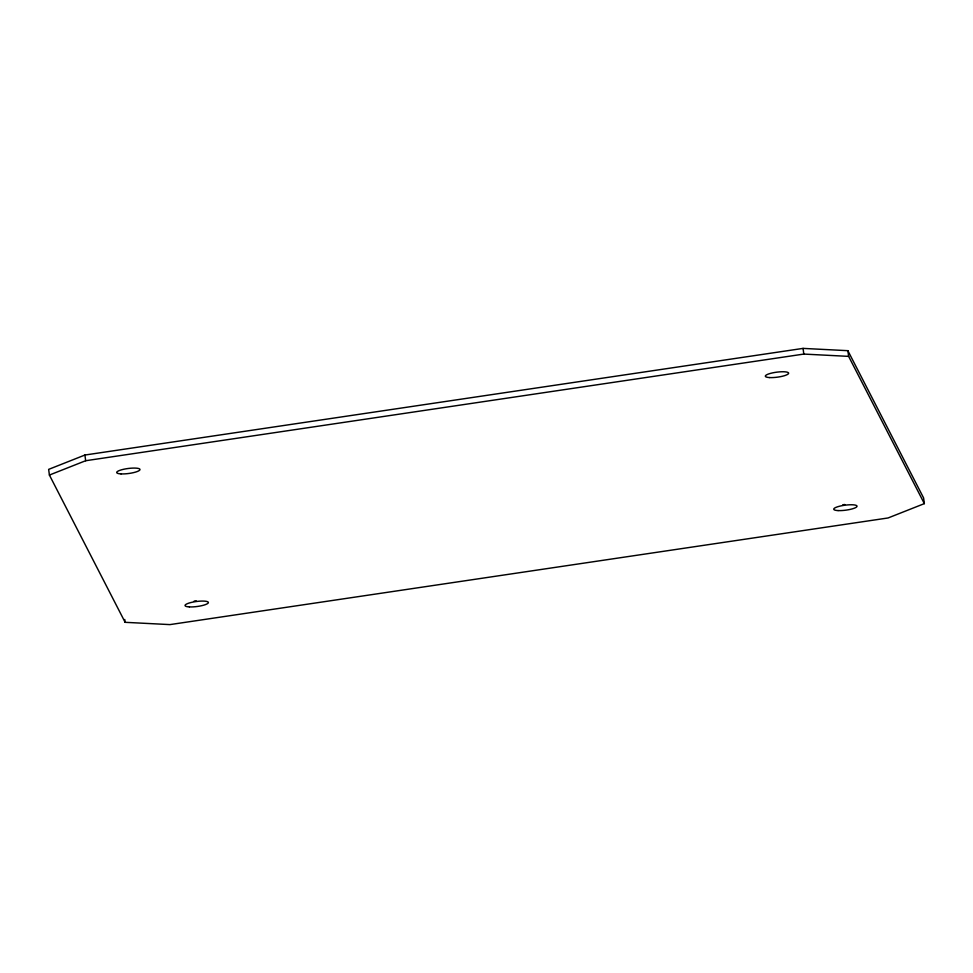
<?xml version="1.0" encoding="UTF-8"?>
<svg xmlns="http://www.w3.org/2000/svg" width="973" height="973" viewBox="0 0 973 973"><rect width="100%" height="100%" fill="white"/><g stroke="black" fill="none" stroke-linecap="round" stroke-linejoin="round"><path stroke-width="1.46" d="M84.919 455.036L48.65 469.375L49.404 475.055L125.128 622.319L169.934 624.605L888.081 517.964L924.35 503.625L923.596 497.945L847.872 350.681L803.066 348.395L84.919 455.036L85.66 460.728L49.404 475.055M85.66 460.728L803.807 354.075L848.626 356.373L924.35 503.625M847.872 350.681L848.626 356.373M803.066 348.395L803.807 354.075M124.751 619.473L125.128 622.319M196.205 600.84A11.749 2.518 -7.5 0 1 194.186 601.059M844.856 504.513A11.749 2.518 -7.5 0 1 842.825 504.744M121.029 473.9A11.749 2.518 -7.5 0 0 139.857 469.959A11.749 2.518 -7.5 0 0 124.179 469.156A11.749 2.518 -7.5 0 0 121.029 473.9M769.667 377.573A11.749 2.518 -7.5 0 0 788.507 373.632A11.749 2.518 -7.5 0 0 772.817 372.829A11.749 2.518 -7.5 0 0 769.667 377.573M838.069 510.582A11.749 2.518 -7.5 0 0 856.897 506.641A11.749 2.518 -7.5 0 0 841.219 505.838A11.749 2.518 -7.5 0 0 838.069 510.582M189.419 606.909A11.749 2.518 -7.5 0 0 208.258 602.956A11.749 2.518 -7.5 0 0 192.569 602.153A11.749 2.518 -7.5 0 0 189.419 606.909"/></g></svg>
